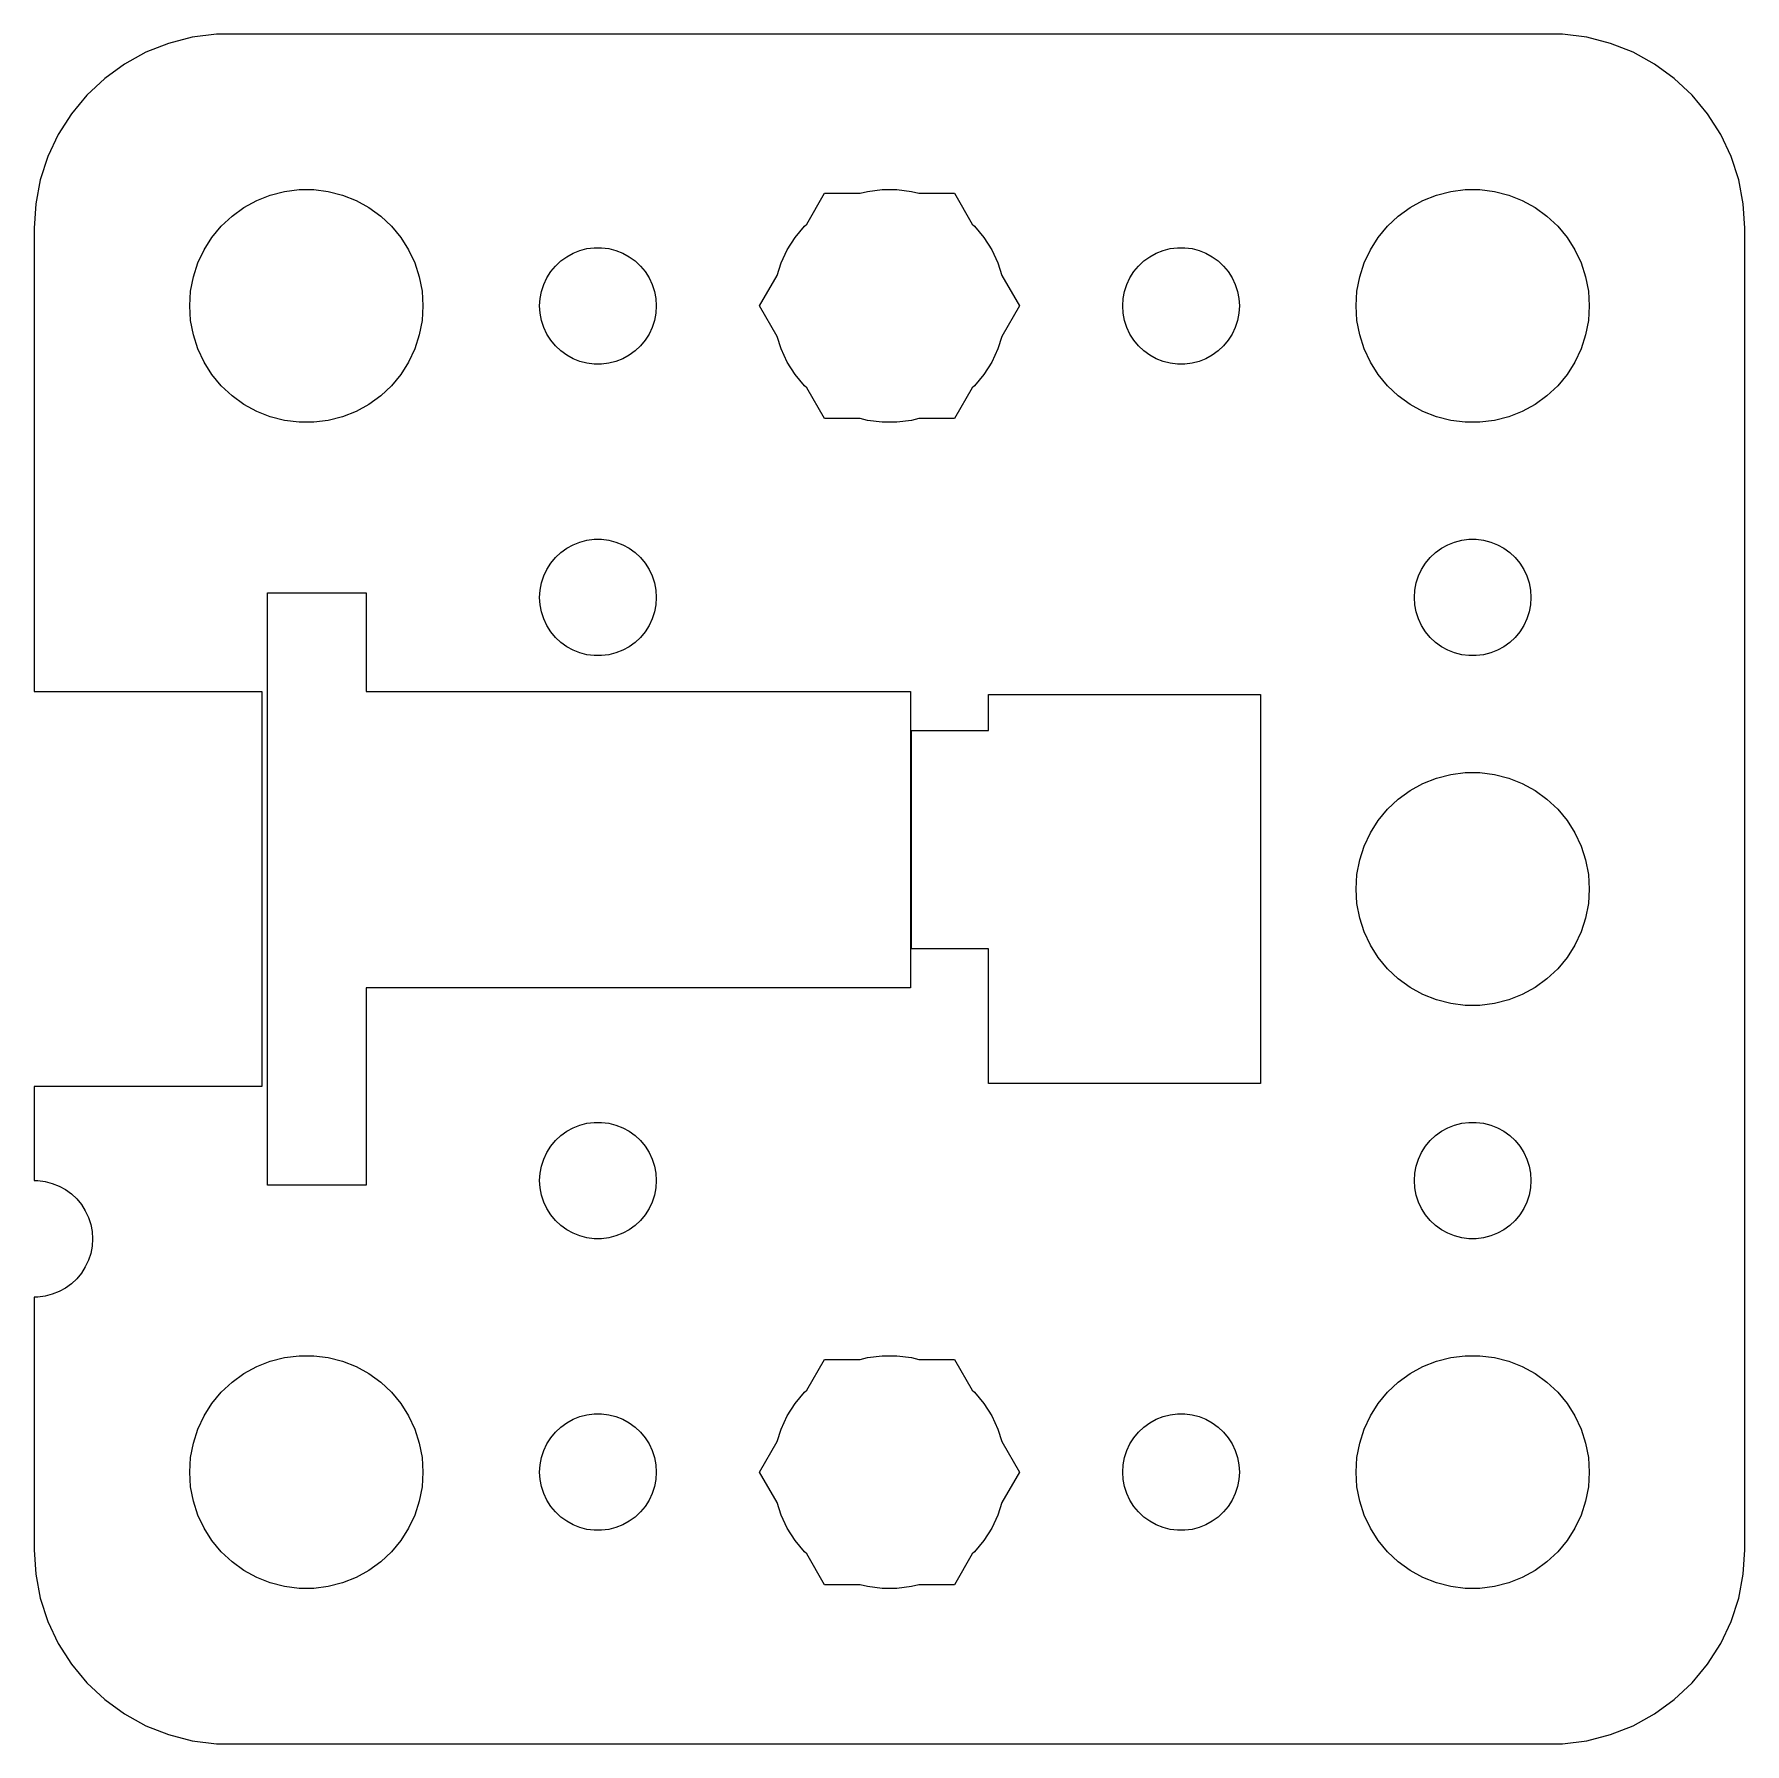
# Model space of a CAD drawing. Header units: metres. Extents: x 0.5 to 44.5, y 32 to 76.
import ezdxf

# ---------------------------------------------------------------- set-up
doc = ezdxf.new("R2010")
doc.units = ezdxf.units.M

msp = doc.modelspace()

# ---------------------------------------------------------------- linework, layer by layer
for p, q in [((3.95491, 75.7553), (3.37109, 75.5241)), ((4.56308, 75.9114), (3.95491, 75.7553)), ((5.18604, 75.9901), (4.56308, 75.9114)), ((39.8139, 75.9901), (5.18604, 75.9901)), ((40.4369, 75.9114), (39.8139, 75.9901)), ((41.0451, 75.7553), (40.4369, 75.9114)), ((41.6289, 75.5241), (41.0451, 75.7553)), ((3.37109, 75.5241), (2.82086, 75.2216)), ((42.1791, 75.2216), (41.6289, 75.5241)), ((2.31287, 74.8526), (1.85515, 74.4227)), ((2.82086, 75.2216), (2.31287, 74.8526)), ((42.6871, 74.8526), (42.1791, 75.2216)), ((43.1448, 74.4227), (42.6871, 74.8526)), ((1.85515, 74.4227), (1.45491, 73.9389)), ((43.5451, 73.9389), (43.1448, 74.4227)), ((1.45491, 73.9389), (1.11845, 73.4088)), ((43.8815, 73.4088), (43.5451, 73.9389)), ((1.11845, 73.4088), (0.85111, 72.8406)), ((44.1489, 72.8406), (43.8815, 73.4088)), ((0.85111, 72.8406), (0.65707, 72.2434)), ((44.3429, 72.2434), (44.1489, 72.8406)), ((0.65707, 72.2434), (0.53941, 71.6267)), ((44.4606, 71.6267), (44.3429, 72.2434)), ((6.22266, 71.7145), (6.57294, 71.8532)), ((6.57294, 71.8532), (6.93785, 71.9469)), ((6.93785, 71.9469), (7.31161, 71.9941)), ((7.31161, 71.9941), (7.68837, 71.9941)), ((7.68837, 71.9941), (8.06213, 71.9469)), ((8.06213, 71.9469), (8.42705, 71.8532)), ((8.42705, 71.8532), (8.77733, 71.7145)), ((20.3698, 71.1069), (20.8267, 71.8982)), ((20.8267, 71.8982), (21.7485, 71.8982)), ((21.7485, 71.8982), (21.9379, 71.9469)), ((21.9379, 71.9469), (22.3116, 71.9941)), ((22.3116, 71.9941), (22.6884, 71.9941)), ((22.6884, 71.9941), (23.0621, 71.9469)), ((23.0621, 71.9469), (23.2515, 71.8982)), ((23.2515, 71.8982), (24.1733, 71.8982)), ((24.1733, 71.8982), (24.6301, 71.1069)), ((36.2227, 71.7145), (36.5729, 71.8532)), ((36.5729, 71.8532), (36.9379, 71.9469)), ((36.9379, 71.9469), (37.3116, 71.9941)), ((37.3116, 71.9941), (37.6884, 71.9941)), ((37.6884, 71.9941), (38.0621, 71.9469)), ((38.0621, 71.9469), (38.427, 71.8532)), ((38.427, 71.8532), (38.7773, 71.7145)), ((0.53941, 71.6267), (0.5, 71)), ((5.31308, 71.0536), (5.58772, 71.3115)), ((5.58772, 71.3115), (5.89252, 71.533)), ((5.89252, 71.533), (6.22266, 71.7145)), ((8.77733, 71.7145), (9.10747, 71.533)), ((9.10747, 71.533), (9.41226, 71.3115)), ((9.41226, 71.3115), (9.6869, 71.0536)), ((35.3131, 71.0536), (35.5877, 71.3115)), ((35.5877, 71.3115), (35.8925, 71.533)), ((35.8925, 71.533), (36.2227, 71.7145)), ((38.7773, 71.7145), (39.1075, 71.533)), ((39.1075, 71.533), (39.4123, 71.3115)), ((39.4123, 71.3115), (39.6869, 71.0536)), ((44.5, 71), (44.4606, 71.6267)), ((0.5, 71), (0.5, 59.08)), ((5.07294, 70.7634), (5.31308, 71.0536)), ((9.6869, 71.0536), (9.92705, 70.7634)), ((20.0729, 70.7634), (20.3131, 71.0536)), ((20.3131, 71.0536), (20.3698, 71.1069)), ((24.6301, 71.1069), (24.6869, 71.0536)), ((24.6869, 71.0536), (24.927, 70.7634)), ((35.0729, 70.7634), (35.3131, 71.0536)), ((39.6869, 71.0536), (39.927, 70.7634)), ((44.5, 37), (44.5, 71)), ((4.71066, 70.1044), (4.87108, 70.4453)), ((4.87108, 70.4453), (5.07294, 70.7634)), ((9.92705, 70.7634), (10.1289, 70.4453)), ((10.1289, 70.4453), (10.2893, 70.1044)), ((14.3613, 70.3572), (14.5365, 70.4266)), ((14.5365, 70.4266), (14.7189, 70.4734)), ((14.7189, 70.4734), (14.9058, 70.497)), ((14.9058, 70.497), (15.0942, 70.497)), ((15.0942, 70.497), (15.2811, 70.4734)), ((15.2811, 70.4734), (15.4635, 70.4266)), ((15.4635, 70.4266), (15.6387, 70.3572)), ((19.7107, 70.1044), (19.8711, 70.4453)), ((19.8711, 70.4453), (20.0729, 70.7634)), ((24.927, 70.7634), (25.1289, 70.4453)), ((25.1289, 70.4453), (25.2893, 70.1044)), ((29.3613, 70.3572), (29.5365, 70.4266)), ((29.5365, 70.4266), (29.7189, 70.4734)), ((29.7189, 70.4734), (29.9058, 70.497)), ((29.9058, 70.497), (30.0942, 70.497)), ((30.0942, 70.497), (30.2811, 70.4734)), ((30.2811, 70.4734), (30.4635, 70.4266)), ((30.4635, 70.4266), (30.6387, 70.3572)), ((34.7107, 70.1044), (34.8711, 70.4453)), ((34.8711, 70.4453), (35.0729, 70.7634)), ((39.927, 70.7634), (40.1289, 70.4453)), ((40.1289, 70.4453), (40.2893, 70.1044)), ((4.59424, 69.7461), (4.71066, 70.1044)), ((10.2893, 70.1044), (10.4057, 69.7461)), ((13.7865, 69.8817), (13.9065, 70.0268)), ((13.9065, 70.0268), (14.0439, 70.1558)), ((14.0439, 70.1558), (14.1963, 70.2665)), ((14.1963, 70.2665), (14.3613, 70.3572)), ((15.6387, 70.3572), (15.8037, 70.2665)), ((15.8037, 70.2665), (15.9561, 70.1558)), ((15.9561, 70.1558), (16.0934, 70.0268)), ((16.0934, 70.0268), (16.2135, 69.8817)), ((19.6072, 69.7861), (19.7107, 70.1044)), ((25.2893, 70.1044), (25.3927, 69.7861)), ((28.7865, 69.8817), (28.9065, 70.0268)), ((28.9065, 70.0268), (29.0439, 70.1558)), ((29.0439, 70.1558), (29.1963, 70.2665)), ((29.1963, 70.2665), (29.3613, 70.3572)), ((30.6387, 70.3572), (30.8037, 70.2665)), ((30.8037, 70.2665), (30.9561, 70.1558)), ((30.9561, 70.1558), (31.0934, 70.0268)), ((31.0934, 70.0268), (31.2135, 69.8817)), ((34.5942, 69.7461), (34.7107, 70.1044)), ((40.2893, 70.1044), (40.4057, 69.7461)), ((4.52365, 69.376), (4.59424, 69.7461)), ((10.4057, 69.7461), (10.4763, 69.376)), ((13.5471, 69.373), (13.6053, 69.5522)), ((13.6053, 69.5522), (13.6855, 69.7226)), ((13.6855, 69.7226), (13.7865, 69.8817)), ((16.2135, 69.8817), (16.3145, 69.7226)), ((16.3145, 69.7226), (16.3947, 69.5522)), ((16.3947, 69.5522), (16.4529, 69.373)), ((19.1534, 69), (19.6072, 69.7861)), ((25.3927, 69.7861), (25.8466, 69)), ((28.5471, 69.373), (28.6053, 69.5522)), ((28.6053, 69.5522), (28.6855, 69.7226)), ((28.6855, 69.7226), (28.7865, 69.8817)), ((31.2135, 69.8817), (31.3145, 69.7226)), ((31.3145, 69.7226), (31.3947, 69.5522)), ((31.3947, 69.5522), (31.4529, 69.373)), ((34.5237, 69.376), (34.5942, 69.7461)), ((40.4057, 69.7461), (40.4763, 69.376)), ((4.5, 69), (4.52365, 69.376)), ((10.4763, 69.376), (10.5, 69)), ((13.5, 69), (13.5118, 69.188)), ((13.5118, 69.188), (13.5471, 69.373)), ((16.4529, 69.373), (16.4882, 69.188)), ((16.4882, 69.188), (16.5, 69)), ((28.5, 69), (28.5118, 69.188)), ((28.5118, 69.188), (28.5471, 69.373)), ((31.4529, 69.373), (31.4882, 69.188)), ((31.4882, 69.188), (31.5, 69)), ((34.5, 69), (34.5237, 69.376)), ((40.4763, 69.376), (40.5, 69)), ((4.52365, 68.624), (4.5, 69)), ((10.5, 69), (10.4763, 68.624)), ((13.5118, 68.812), (13.5, 69)), ((13.5471, 68.627), (13.5118, 68.812)), ((16.4882, 68.812), (16.4529, 68.627)), ((16.5, 69), (16.4882, 68.812)), ((19.6072, 68.2139), (19.1534, 69)), ((25.8466, 69), (25.3927, 68.2139)), ((28.5118, 68.812), (28.5, 69)), ((28.5471, 68.627), (28.5118, 68.812)), ((31.4882, 68.812), (31.4529, 68.627)), ((31.5, 69), (31.4882, 68.812)), ((34.5237, 68.624), (34.5, 69)), ((40.5, 69), (40.4763, 68.624)), ((4.59424, 68.2539), (4.52365, 68.624)), ((4.71066, 67.8956), (4.59424, 68.2539)), ((10.4057, 68.2539), (10.2893, 67.8956)), ((10.4763, 68.624), (10.4057, 68.2539)), ((13.6053, 68.4478), (13.5471, 68.627)), ((13.6855, 68.2774), (13.6053, 68.4478)), ((13.7865, 68.1183), (13.6855, 68.2774)), ((16.3145, 68.2774), (16.2135, 68.1183)), ((16.3947, 68.4478), (16.3145, 68.2774)), ((16.4529, 68.627), (16.3947, 68.4478)), ((19.7107, 67.8956), (19.6072, 68.2139)), ((25.3927, 68.2139), (25.2893, 67.8956)), ((28.6053, 68.4478), (28.5471, 68.627)), ((28.6855, 68.2774), (28.6053, 68.4478)), ((28.7865, 68.1183), (28.6855, 68.2774)), ((31.3145, 68.2774), (31.2135, 68.1183)), ((31.3947, 68.4478), (31.3145, 68.2774)), ((31.4529, 68.627), (31.3947, 68.4478)), ((34.5942, 68.2539), (34.5237, 68.624)), ((34.7107, 67.8956), (34.5942, 68.2539)), ((40.4057, 68.2539), (40.2893, 67.8956)), ((40.4763, 68.624), (40.4057, 68.2539)), ((4.87108, 67.5547), (4.71066, 67.8956)), ((10.2893, 67.8956), (10.1289, 67.5547)), ((13.9065, 67.9732), (13.7865, 68.1183)), ((14.0439, 67.8442), (13.9065, 67.9732)), ((14.1963, 67.7335), (14.0439, 67.8442)), ((15.9561, 67.8442), (15.8037, 67.7335)), ((16.0934, 67.9732), (15.9561, 67.8442)), ((16.2135, 68.1183), (16.0934, 67.9732)), ((19.8711, 67.5547), (19.7107, 67.8956)), ((25.2893, 67.8956), (25.1289, 67.5547)), ((28.9065, 67.9732), (28.7865, 68.1183)), ((29.0439, 67.8442), (28.9065, 67.9732)), ((29.1963, 67.7335), (29.0439, 67.8442)), ((30.9561, 67.8442), (30.8037, 67.7335)), ((31.0934, 67.9732), (30.9561, 67.8442)), ((31.2135, 68.1183), (31.0934, 67.9732)), ((34.8711, 67.5547), (34.7107, 67.8956)), ((40.2893, 67.8956), (40.1289, 67.5547)), ((5.07294, 67.2366), (4.87108, 67.5547)), ((10.1289, 67.5547), (9.92705, 67.2366)), ((14.3613, 67.6427), (14.1963, 67.7335)), ((14.5365, 67.5734), (14.3613, 67.6427)), ((14.7189, 67.5266), (14.5365, 67.5734)), ((14.9058, 67.5029), (14.7189, 67.5266)), ((15.0942, 67.5029), (14.9058, 67.5029)), ((15.2811, 67.5266), (15.0942, 67.5029)), ((15.4635, 67.5734), (15.2811, 67.5266)), ((15.6387, 67.6427), (15.4635, 67.5734)), ((15.8037, 67.7335), (15.6387, 67.6427)), ((20.0729, 67.2366), (19.8711, 67.5547)), ((25.1289, 67.5547), (24.927, 67.2366)), ((29.3613, 67.6427), (29.1963, 67.7335)), ((29.5365, 67.5734), (29.3613, 67.6427)), ((29.7189, 67.5266), (29.5365, 67.5734)), ((29.9058, 67.5029), (29.7189, 67.5266)), ((30.0942, 67.5029), (29.9058, 67.5029)), ((30.2811, 67.5266), (30.0942, 67.5029)), ((30.4635, 67.5734), (30.2811, 67.5266)), ((30.6387, 67.6427), (30.4635, 67.5734)), ((30.8037, 67.7335), (30.6387, 67.6427)), ((35.0729, 67.2366), (34.8711, 67.5547)), ((40.1289, 67.5547), (39.927, 67.2366)), ((5.31308, 66.9464), (5.07294, 67.2366)), ((5.58772, 66.6884), (5.31308, 66.9464)), ((9.6869, 66.9464), (9.41226, 66.6884)), ((9.92705, 67.2366), (9.6869, 66.9464)), ((20.3131, 66.9464), (20.0729, 67.2366)), ((20.3698, 66.8931), (20.3131, 66.9464)), ((20.8267, 66.1018), (20.3698, 66.8931)), ((24.6301, 66.8931), (24.1733, 66.1018)), ((24.6869, 66.9464), (24.6301, 66.8931)), ((24.927, 67.2366), (24.6869, 66.9464)), ((35.3131, 66.9464), (35.0729, 67.2366)), ((35.5877, 66.6884), (35.3131, 66.9464)), ((39.6869, 66.9464), (39.4123, 66.6884)), ((39.927, 67.2366), (39.6869, 66.9464)), ((5.89252, 66.467), (5.58772, 66.6884)), ((6.22266, 66.2855), (5.89252, 66.467)), ((9.10747, 66.467), (8.77733, 66.2855)), ((9.41226, 66.6884), (9.10747, 66.467)), ((35.8925, 66.467), (35.5877, 66.6884)), ((36.2227, 66.2855), (35.8925, 66.467)), ((39.1075, 66.467), (38.7773, 66.2855)), ((39.4123, 66.6884), (39.1075, 66.467)), ((6.57294, 66.1468), (6.22266, 66.2855)), ((6.93785, 66.0531), (6.57294, 66.1468)), ((7.31161, 66.0059), (6.93785, 66.0531)), ((7.68837, 66.0059), (7.31161, 66.0059)), ((8.06213, 66.0531), (7.68837, 66.0059)), ((8.42705, 66.1468), (8.06213, 66.0531)), ((8.77733, 66.2855), (8.42705, 66.1468)), ((21.7485, 66.1018), (20.8267, 66.1018)), ((21.9379, 66.0531), (21.7485, 66.1018)), ((22.3116, 66.0059), (21.9379, 66.0531)), ((22.6884, 66.0059), (22.3116, 66.0059)), ((23.0621, 66.0531), (22.6884, 66.0059)), ((23.2515, 66.1018), (23.0621, 66.0531)), ((24.1733, 66.1018), (23.2515, 66.1018)), ((36.5729, 66.1468), (36.2227, 66.2855)), ((36.9379, 66.0531), (36.5729, 66.1468)), ((37.3116, 66.0059), (36.9379, 66.0531)), ((37.6884, 66.0059), (37.3116, 66.0059)), ((38.0621, 66.0531), (37.6884, 66.0059)), ((38.427, 66.1468), (38.0621, 66.0531)), ((38.7773, 66.2855), (38.427, 66.1468)), ((14.3613, 62.8572), (14.5365, 62.9266)), ((14.5365, 62.9266), (14.7189, 62.9734)), ((14.7189, 62.9734), (14.9058, 62.997)), ((14.9058, 62.997), (15.0942, 62.997)), ((15.0942, 62.997), (15.2811, 62.9734)), ((15.2811, 62.9734), (15.4635, 62.9266)), ((15.4635, 62.9266), (15.6387, 62.8572)), ((36.8613, 62.8572), (37.0365, 62.9266)), ((37.0365, 62.9266), (37.2189, 62.9734)), ((37.2189, 62.9734), (37.4058, 62.997)), ((37.4058, 62.997), (37.5942, 62.997)), ((37.5942, 62.997), (37.7811, 62.9734)), ((37.7811, 62.9734), (37.9635, 62.9266)), ((37.9635, 62.9266), (38.1387, 62.8572)), ((13.7865, 62.3817), (13.9065, 62.5268)), ((13.9065, 62.5268), (14.0439, 62.6558)), ((14.0439, 62.6558), (14.1963, 62.7665)), ((14.1963, 62.7665), (14.3613, 62.8572)), ((15.6387, 62.8572), (15.8037, 62.7665)), ((15.8037, 62.7665), (15.9561, 62.6558)), ((15.9561, 62.6558), (16.0934, 62.5268)), ((16.0934, 62.5268), (16.2135, 62.3817)), ((36.2865, 62.3817), (36.4065, 62.5268)), ((36.4065, 62.5268), (36.5439, 62.6558)), ((36.5439, 62.6558), (36.6963, 62.7665)), ((36.6963, 62.7665), (36.8613, 62.8572)), ((38.1387, 62.8572), (38.3037, 62.7665)), ((38.3037, 62.7665), (38.4561, 62.6558)), ((38.4561, 62.6558), (38.5934, 62.5268)), ((38.5934, 62.5268), (38.7135, 62.3817)), ((13.5471, 61.873), (13.6053, 62.0522)), ((13.6053, 62.0522), (13.6855, 62.2226)), ((13.6855, 62.2226), (13.7865, 62.3817)), ((16.2135, 62.3817), (16.3145, 62.2226)), ((16.3145, 62.2226), (16.3947, 62.0522)), ((16.3947, 62.0522), (16.4529, 61.873)), ((36.0471, 61.873), (36.1053, 62.0522)), ((36.1053, 62.0522), (36.1855, 62.2226)), ((36.1855, 62.2226), (36.2865, 62.3817)), ((38.7135, 62.3817), (38.8145, 62.2226)), ((38.8145, 62.2226), (38.8947, 62.0522)), ((38.8947, 62.0522), (38.9529, 61.873)), ((6.5, 46.38), (6.5, 61.62)), ((6.5, 61.62), (9.03999, 61.62)), ((9.03999, 61.62), (9.03999, 59.08)), ((13.5, 61.5), (13.5118, 61.688)), ((13.5118, 61.688), (13.5471, 61.873)), ((16.4529, 61.873), (16.4882, 61.688)), ((16.4882, 61.688), (16.5, 61.5)), ((36, 61.5), (36.0118, 61.688)), ((36.0118, 61.688), (36.0471, 61.873)), ((38.9529, 61.873), (38.9882, 61.688)), ((38.9882, 61.688), (39, 61.5)), ((13.5118, 61.312), (13.5, 61.5)), ((13.5471, 61.127), (13.5118, 61.312)), ((16.4882, 61.312), (16.4529, 61.127)), ((16.5, 61.5), (16.4882, 61.312)), ((36.0118, 61.312), (36, 61.5)), ((36.0471, 61.127), (36.0118, 61.312)), ((38.9882, 61.312), (38.9529, 61.127)), ((39, 61.5), (38.9882, 61.312)), ((13.6053, 60.9478), (13.5471, 61.127)), ((13.6855, 60.7774), (13.6053, 60.9478)), ((13.7865, 60.6183), (13.6855, 60.7774)), ((16.3145, 60.7774), (16.2135, 60.6183)), ((16.3947, 60.9478), (16.3145, 60.7774)), ((16.4529, 61.127), (16.3947, 60.9478)), ((36.1053, 60.9478), (36.0471, 61.127)), ((36.1855, 60.7774), (36.1053, 60.9478)), ((36.2865, 60.6183), (36.1855, 60.7774)), ((38.8145, 60.7774), (38.7135, 60.6183)), ((38.8947, 60.9478), (38.8145, 60.7774)), ((38.9529, 61.127), (38.8947, 60.9478)), ((13.9065, 60.4732), (13.7865, 60.6183)), ((14.0439, 60.3442), (13.9065, 60.4732)), ((14.1963, 60.2335), (14.0439, 60.3442)), ((15.9561, 60.3442), (15.8037, 60.2335)), ((16.0934, 60.4732), (15.9561, 60.3442)), ((16.2135, 60.6183), (16.0934, 60.4732)), ((36.4065, 60.4732), (36.2865, 60.6183)), ((36.5439, 60.3442), (36.4065, 60.4732)), ((36.6963, 60.2335), (36.5439, 60.3442)), ((38.4561, 60.3442), (38.3037, 60.2335)), ((38.5934, 60.4732), (38.4561, 60.3442)), ((38.7135, 60.6183), (38.5934, 60.4732)), ((14.3613, 60.1427), (14.1963, 60.2335)), ((14.5365, 60.0734), (14.3613, 60.1427)), ((14.7189, 60.0266), (14.5365, 60.0734)), ((14.9058, 60.0029), (14.7189, 60.0266)), ((15.0942, 60.0029), (14.9058, 60.0029)), ((15.2811, 60.0266), (15.0942, 60.0029)), ((15.4635, 60.0734), (15.2811, 60.0266)), ((15.6387, 60.1427), (15.4635, 60.0734)), ((15.8037, 60.2335), (15.6387, 60.1427)), ((36.8613, 60.1427), (36.6963, 60.2335)), ((37.0365, 60.0734), (36.8613, 60.1427)), ((37.2189, 60.0266), (37.0365, 60.0734)), ((37.4058, 60.0029), (37.2189, 60.0266)), ((37.5942, 60.0029), (37.4058, 60.0029)), ((37.7811, 60.0266), (37.5942, 60.0029)), ((37.9635, 60.0734), (37.7811, 60.0266)), ((38.1387, 60.1427), (37.9635, 60.0734)), ((38.3037, 60.2335), (38.1387, 60.1427)), ((0.5, 59.08), (6.35399, 59.08)), ((6.35399, 59.08), (6.35399, 48.92)), ((9.03999, 59.08), (23.038, 59.08)), ((23.038, 59.08), (23.038, 51.46)), ((25.044, 58.08), (25.044, 59)), ((25.044, 59), (32.044, 59)), ((32.044, 59), (32.044, 49)), ((23.067, 52.46), (23.067, 58.08)), ((23.067, 58.08), (25.044, 58.08)), ((36.2227, 56.7145), (36.5729, 56.8532)), ((36.5729, 56.8532), (36.9379, 56.9469)), ((36.9379, 56.9469), (37.3116, 56.9941)), ((37.3116, 56.9941), (37.6884, 56.9941)), ((37.6884, 56.9941), (38.0621, 56.9469)), ((38.0621, 56.9469), (38.427, 56.8532)), ((38.427, 56.8532), (38.7773, 56.7145)), ((35.5877, 56.3115), (35.8925, 56.533)), ((35.8925, 56.533), (36.2227, 56.7145)), ((38.7773, 56.7145), (39.1075, 56.533)), ((39.1075, 56.533), (39.4123, 56.3115)), ((35.0729, 55.7634), (35.3131, 56.0536)), ((35.3131, 56.0536), (35.5877, 56.3115)), ((39.4123, 56.3115), (39.6869, 56.0536)), ((39.6869, 56.0536), (39.927, 55.7634)), ((34.7107, 55.1044), (34.8711, 55.4453)), ((34.8711, 55.4453), (35.0729, 55.7634)), ((39.927, 55.7634), (40.1289, 55.4453)), ((40.1289, 55.4453), (40.2893, 55.1044)), ((34.5942, 54.7461), (34.7107, 55.1044)), ((40.2893, 55.1044), (40.4057, 54.7461)), ((34.5237, 54.376), (34.5942, 54.7461)), ((40.4057, 54.7461), (40.4763, 54.376)), ((34.5, 54), (34.5237, 54.376)), ((40.4763, 54.376), (40.5, 54)), ((34.5237, 53.624), (34.5, 54)), ((40.5, 54), (40.4763, 53.624)), ((34.5942, 53.2539), (34.5237, 53.624)), ((34.7107, 52.8956), (34.5942, 53.2539)), ((40.4057, 53.2539), (40.2893, 52.8956)), ((40.4763, 53.624), (40.4057, 53.2539)), ((34.8711, 52.5547), (34.7107, 52.8956)), ((40.2893, 52.8956), (40.1289, 52.5547)), ((25.044, 52.46), (23.067, 52.46)), ((25.044, 49), (25.044, 52.46)), ((35.0729, 52.2366), (34.8711, 52.5547)), ((40.1289, 52.5547), (39.927, 52.2366)), ((35.3131, 51.9464), (35.0729, 52.2366)), ((35.5877, 51.6885), (35.3131, 51.9464)), ((39.6869, 51.9464), (39.4123, 51.6885)), ((39.927, 52.2366), (39.6869, 51.9464)), ((35.8925, 51.467), (35.5877, 51.6885)), ((39.4123, 51.6885), (39.1075, 51.467)), ((23.038, 51.46), (9.03999, 51.46)), ((9.03999, 51.46), (9.03999, 46.38)), ((36.2227, 51.2855), (35.8925, 51.467)), ((36.5729, 51.1468), (36.2227, 51.2855)), ((36.9379, 51.0531), (36.5729, 51.1468)), ((37.3116, 51.0059), (36.9379, 51.0531)), ((38.0621, 51.0531), (37.6884, 51.0059)), ((38.427, 51.1468), (38.0621, 51.0531)), ((38.7773, 51.2855), (38.427, 51.1468)), ((39.1075, 51.467), (38.7773, 51.2855)), ((37.6884, 51.0059), (37.3116, 51.0059)), ((6.35399, 48.92), (0.5, 48.92)), ((0.5, 48.92), (0.5, 46.4971)), ((32.044, 49), (25.044, 49)), ((14.5365, 47.9266), (14.7189, 47.9734)), ((14.7189, 47.9734), (14.9058, 47.9971)), ((14.9058, 47.9971), (15.0942, 47.9971)), ((15.0942, 47.9971), (15.2811, 47.9734)), ((15.2811, 47.9734), (15.4635, 47.9266)), ((37.0365, 47.9266), (37.2189, 47.9734)), ((37.2189, 47.9734), (37.4058, 47.9971)), ((37.4058, 47.9971), (37.5942, 47.9971)), ((37.5942, 47.9971), (37.7811, 47.9734)), ((37.7811, 47.9734), (37.9635, 47.9266)), ((13.7865, 47.3817), (13.9065, 47.5268)), ((13.9065, 47.5268), (14.0439, 47.6558)), ((14.0439, 47.6558), (14.1963, 47.7665)), ((14.1963, 47.7665), (14.3613, 47.8573)), ((14.3613, 47.8573), (14.5365, 47.9266)), ((15.4635, 47.9266), (15.6387, 47.8573)), ((15.6387, 47.8573), (15.8037, 47.7665)), ((15.8037, 47.7665), (15.9561, 47.6558)), ((15.9561, 47.6558), (16.0934, 47.5268)), ((16.0934, 47.5268), (16.2135, 47.3817)), ((36.2865, 47.3817), (36.4065, 47.5268)), ((36.4065, 47.5268), (36.5439, 47.6558)), ((36.5439, 47.6558), (36.6963, 47.7665)), ((36.6963, 47.7665), (36.8613, 47.8573)), ((36.8613, 47.8573), (37.0365, 47.9266)), ((37.9635, 47.9266), (38.1387, 47.8573)), ((38.1387, 47.8573), (38.3037, 47.7665)), ((38.3037, 47.7665), (38.4561, 47.6558)), ((38.4561, 47.6558), (38.5934, 47.5268)), ((38.5934, 47.5268), (38.7135, 47.3817)), ((13.6053, 47.0522), (13.6855, 47.2226)), ((13.6855, 47.2226), (13.7865, 47.3817)), ((16.2135, 47.3817), (16.3145, 47.2226)), ((16.3145, 47.2226), (16.3947, 47.0522)), ((36.1053, 47.0522), (36.1855, 47.2226)), ((36.1855, 47.2226), (36.2865, 47.3817)), ((38.7135, 47.3817), (38.8145, 47.2226)), ((38.8145, 47.2226), (38.8947, 47.0522)), ((13.5, 46.5), (13.5118, 46.688)), ((13.5118, 46.688), (13.5471, 46.873)), ((13.5471, 46.873), (13.6053, 47.0522)), ((16.3947, 47.0522), (16.4529, 46.873)), ((16.4529, 46.873), (16.4882, 46.688)), ((16.4882, 46.688), (16.5, 46.5)), ((36, 46.5), (36.0118, 46.688)), ((36.0118, 46.688), (36.0471, 46.873)), ((36.0471, 46.873), (36.1053, 47.0522)), ((38.8947, 47.0522), (38.9529, 46.873)), ((38.9529, 46.873), (38.9882, 46.688)), ((38.9882, 46.688), (39, 46.5)), ((0.5, 46.4971), (0.59418, 46.4971)), ((0.59418, 46.4971), (0.78107, 46.4734)), ((0.78107, 46.4734), (0.96352, 46.4266)), ((0.96352, 46.4266), (1.13866, 46.3573)), ((1.13866, 46.3573), (1.30373, 46.2665)), ((1.30373, 46.2665), (1.45613, 46.1558)), ((9.03999, 46.38), (6.5, 46.38)), ((13.5118, 46.312), (13.5, 46.5)), ((13.5471, 46.127), (13.5118, 46.312)), ((16.4882, 46.312), (16.4529, 46.127)), ((16.5, 46.5), (16.4882, 46.312)), ((36.0118, 46.312), (36, 46.5)), ((36.0471, 46.127), (36.0118, 46.312)), ((38.9882, 46.312), (38.9529, 46.127)), ((39, 46.5), (38.9882, 46.312)), ((1.45613, 46.1558), (1.59344, 46.0268)), ((1.59344, 46.0268), (1.71352, 45.8817)), ((1.71352, 45.8817), (1.81445, 45.7226)), ((13.6053, 45.9478), (13.5471, 46.127)), ((13.6855, 45.7774), (13.6053, 45.9478)), ((13.7865, 45.6183), (13.6855, 45.7774)), ((16.3145, 45.7774), (16.2135, 45.6183)), ((16.3947, 45.9478), (16.3145, 45.7774)), ((16.4529, 46.127), (16.3947, 45.9478)), ((36.1053, 45.9478), (36.0471, 46.127)), ((36.1855, 45.7774), (36.1053, 45.9478)), ((36.2865, 45.6183), (36.1855, 45.7774)), ((38.8145, 45.7774), (38.7135, 45.6183)), ((38.8947, 45.9478), (38.8145, 45.7774)), ((38.9529, 46.127), (38.8947, 45.9478)), ((1.81445, 45.7226), (1.89465, 45.5522)), ((1.89465, 45.5522), (1.95287, 45.373)), ((1.95287, 45.373), (1.98816, 45.188)), ((13.9065, 45.4732), (13.7865, 45.6183)), ((14.0439, 45.3442), (13.9065, 45.4732)), ((14.1963, 45.2335), (14.0439, 45.3442)), ((15.9561, 45.3442), (15.8037, 45.2335)), ((16.0934, 45.4732), (15.9561, 45.3442)), ((16.2135, 45.6183), (16.0934, 45.4732)), ((36.4065, 45.4732), (36.2865, 45.6183)), ((36.5439, 45.3442), (36.4065, 45.4732)), ((36.6963, 45.2335), (36.5439, 45.3442)), ((38.4561, 45.3442), (38.3037, 45.2335)), ((38.5934, 45.4732), (38.4561, 45.3442)), ((38.7135, 45.6183), (38.5934, 45.4732)), ((1.98816, 45.188), (2, 45)), ((2, 45), (1.98816, 44.812)), ((14.3613, 45.1428), (14.1963, 45.2335)), ((14.5365, 45.0734), (14.3613, 45.1428)), ((14.7189, 45.0266), (14.5365, 45.0734)), ((14.9058, 45.003), (14.7189, 45.0266)), ((15.0942, 45.003), (14.9058, 45.003)), ((15.2811, 45.0266), (15.0942, 45.003)), ((15.4635, 45.0734), (15.2811, 45.0266)), ((15.6387, 45.1428), (15.4635, 45.0734)), ((15.8037, 45.2335), (15.6387, 45.1428)), ((36.8613, 45.1428), (36.6963, 45.2335)), ((37.0365, 45.0734), (36.8613, 45.1428)), ((37.2189, 45.0266), (37.0365, 45.0734)), ((37.4058, 45.003), (37.2189, 45.0266)), ((37.5942, 45.003), (37.4058, 45.003)), ((37.7811, 45.0266), (37.5942, 45.003)), ((37.9635, 45.0734), (37.7811, 45.0266)), ((38.1387, 45.1428), (37.9635, 45.0734)), ((38.3037, 45.2335), (38.1387, 45.1428)), ((1.89465, 44.4478), (1.81445, 44.2774)), ((1.95287, 44.627), (1.89465, 44.4478)), ((1.98816, 44.812), (1.95287, 44.627)), ((1.71352, 44.1183), (1.59344, 43.9732)), ((1.81445, 44.2774), (1.71352, 44.1183)), ((0.96352, 43.5734), (0.78107, 43.5266)), ((1.13866, 43.6428), (0.96352, 43.5734)), ((1.30373, 43.7335), (1.13866, 43.6428)), ((1.45613, 43.8442), (1.30373, 43.7335)), ((1.59344, 43.9732), (1.45613, 43.8442)), ((0.59418, 43.503), (0.5, 43.503)), ((0.5, 43.503), (0.5, 37)), ((0.78107, 43.5266), (0.59418, 43.503)), ((6.22266, 41.7145), (6.57294, 41.8532)), ((6.57294, 41.8532), (6.93785, 41.9469)), ((6.93785, 41.9469), (7.31161, 41.9941)), ((7.31161, 41.9941), (7.68837, 41.9941)), ((7.68837, 41.9941), (8.06213, 41.9469)), ((8.06213, 41.9469), (8.42705, 41.8532)), ((8.42705, 41.8532), (8.77733, 41.7145)), ((20.3698, 41.1069), (20.8267, 41.8982)), ((20.8267, 41.8982), (21.7485, 41.8982)), ((21.7485, 41.8982), (21.9379, 41.9469)), ((21.9379, 41.9469), (22.3116, 41.9941)), ((22.3116, 41.9941), (22.6884, 41.9941)), ((22.6884, 41.9941), (23.0621, 41.9469)), ((23.0621, 41.9469), (23.2515, 41.8982)), ((23.2515, 41.8982), (24.1733, 41.8982)), ((24.1733, 41.8982), (24.6301, 41.1069)), ((36.2227, 41.7145), (36.5729, 41.8532)), ((36.5729, 41.8532), (36.9379, 41.9469)), ((36.9379, 41.9469), (37.3116, 41.9941)), ((37.3116, 41.9941), (37.6884, 41.9941)), ((37.6884, 41.9941), (38.0621, 41.9469)), ((38.0621, 41.9469), (38.427, 41.8532)), ((38.427, 41.8532), (38.7773, 41.7145)), ((5.58772, 41.3116), (5.89252, 41.533)), ((5.89252, 41.533), (6.22266, 41.7145)), ((8.77733, 41.7145), (9.10747, 41.533)), ((9.10747, 41.533), (9.41226, 41.3116)), ((35.5877, 41.3116), (35.8925, 41.533)), ((35.8925, 41.533), (36.2227, 41.7145)), ((38.7773, 41.7145), (39.1075, 41.533)), ((39.1075, 41.533), (39.4123, 41.3116)), ((5.07294, 40.7634), (5.31308, 41.0536)), ((5.31308, 41.0536), (5.58772, 41.3116)), ((9.41226, 41.3116), (9.6869, 41.0536)), ((9.6869, 41.0536), (9.92705, 40.7634)), ((20.0729, 40.7634), (20.3131, 41.0536)), ((20.3131, 41.0536), (20.3698, 41.1069)), ((24.6301, 41.1069), (24.6869, 41.0536)), ((24.6869, 41.0536), (24.927, 40.7634)), ((35.0729, 40.7634), (35.3131, 41.0536)), ((35.3131, 41.0536), (35.5877, 41.3116)), ((39.4123, 41.3116), (39.6869, 41.0536)), ((39.6869, 41.0536), (39.927, 40.7634)), ((4.87108, 40.4453), (5.07294, 40.7634)), ((9.92705, 40.7634), (10.1289, 40.4453)), ((14.7189, 40.4734), (14.9058, 40.4971)), ((14.9058, 40.4971), (15.0942, 40.4971)), ((15.0942, 40.4971), (15.2811, 40.4734)), ((19.8711, 40.4453), (20.0729, 40.7634)), ((24.927, 40.7634), (25.1289, 40.4453)), ((29.7189, 40.4734), (29.9058, 40.4971)), ((29.9058, 40.4971), (30.0942, 40.4971)), ((30.0942, 40.4971), (30.2811, 40.4734)), ((34.8711, 40.4453), (35.0729, 40.7634)), ((39.927, 40.7634), (40.1289, 40.4453)), ((4.59424, 39.7461), (4.71066, 40.1044)), ((4.71066, 40.1044), (4.87108, 40.4453)), ((10.1289, 40.4453), (10.2893, 40.1044)), ((10.2893, 40.1044), (10.4057, 39.7461)), ((13.9065, 40.0268), (14.0439, 40.1558)), ((14.0439, 40.1558), (14.1963, 40.2665)), ((14.1963, 40.2665), (14.3613, 40.3573)), ((14.3613, 40.3573), (14.5365, 40.4266)), ((14.5365, 40.4266), (14.7189, 40.4734)), ((15.2811, 40.4734), (15.4635, 40.4266)), ((15.4635, 40.4266), (15.6387, 40.3573)), ((15.6387, 40.3573), (15.8037, 40.2665)), ((15.8037, 40.2665), (15.9561, 40.1558)), ((15.9561, 40.1558), (16.0934, 40.0268)), ((19.6072, 39.7861), (19.7107, 40.1044)), ((19.7107, 40.1044), (19.8711, 40.4453)), ((25.1289, 40.4453), (25.2893, 40.1044)), ((25.2893, 40.1044), (25.3927, 39.7861)), ((28.9065, 40.0268), (29.0439, 40.1558)), ((29.0439, 40.1558), (29.1963, 40.2665)), ((29.1963, 40.2665), (29.3613, 40.3573)), ((29.3613, 40.3573), (29.5365, 40.4266)), ((29.5365, 40.4266), (29.7189, 40.4734)), ((30.2811, 40.4734), (30.4635, 40.4266)), ((30.4635, 40.4266), (30.6387, 40.3573)), ((30.6387, 40.3573), (30.8037, 40.2665)), ((30.8037, 40.2665), (30.9561, 40.1558)), ((30.9561, 40.1558), (31.0934, 40.0268)), ((34.5942, 39.7461), (34.7107, 40.1044)), ((34.7107, 40.1044), (34.8711, 40.4453)), ((40.1289, 40.4453), (40.2893, 40.1044)), ((40.2893, 40.1044), (40.4057, 39.7461)), ((4.52365, 39.376), (4.59424, 39.7461)), ((10.4057, 39.7461), (10.4763, 39.376)), ((13.6053, 39.5522), (13.6855, 39.7226)), ((13.6855, 39.7226), (13.7865, 39.8817)), ((13.7865, 39.8817), (13.9065, 40.0268)), ((16.0934, 40.0268), (16.2135, 39.8817)), ((16.2135, 39.8817), (16.3145, 39.7226)), ((16.3145, 39.7226), (16.3947, 39.5522)), ((19.1534, 39), (19.6072, 39.7861)), ((25.3927, 39.7861), (25.8466, 39)), ((28.6053, 39.5522), (28.6855, 39.7226)), ((28.6855, 39.7226), (28.7865, 39.8817)), ((28.7865, 39.8817), (28.9065, 40.0268)), ((31.0934, 40.0268), (31.2135, 39.8817)), ((31.2135, 39.8817), (31.3145, 39.7226)), ((31.3145, 39.7226), (31.3947, 39.5522)), ((34.5237, 39.376), (34.5942, 39.7461)), ((40.4057, 39.7461), (40.4763, 39.376)), ((4.5, 39), (4.52365, 39.376)), ((10.4763, 39.376), (10.5, 39)), ((13.5, 39), (13.5118, 39.188)), ((13.5118, 39.188), (13.5471, 39.373)), ((13.5471, 39.373), (13.6053, 39.5522)), ((16.3947, 39.5522), (16.4529, 39.373)), ((16.4529, 39.373), (16.4882, 39.188)), ((16.4882, 39.188), (16.5, 39)), ((28.5, 39), (28.5118, 39.188)), ((28.5118, 39.188), (28.5471, 39.373)), ((28.5471, 39.373), (28.6053, 39.5522)), ((31.3947, 39.5522), (31.4529, 39.373)), ((31.4529, 39.373), (31.4882, 39.188)), ((31.4882, 39.188), (31.5, 39)), ((34.5, 39), (34.5237, 39.376)), ((40.4763, 39.376), (40.5, 39)), ((4.52365, 38.624), (4.5, 39)), ((10.5, 39), (10.4763, 38.624)), ((13.5118, 38.812), (13.5, 39)), ((13.5471, 38.627), (13.5118, 38.812)), ((16.4882, 38.812), (16.4529, 38.627)), ((16.5, 39), (16.4882, 38.812)), ((19.6072, 38.2139), (19.1534, 39)), ((25.8466, 39), (25.3927, 38.2139)), ((28.5118, 38.812), (28.5, 39)), ((28.5471, 38.627), (28.5118, 38.812)), ((31.4882, 38.812), (31.4529, 38.627)), ((31.5, 39), (31.4882, 38.812)), ((34.5237, 38.624), (34.5, 39)), ((40.5, 39), (40.4763, 38.624)), ((4.59424, 38.2539), (4.52365, 38.624)), ((10.4763, 38.624), (10.4057, 38.2539)), ((13.6053, 38.4478), (13.5471, 38.627)), ((13.6855, 38.2774), (13.6053, 38.4478)), ((16.3947, 38.4478), (16.3145, 38.2774)), ((16.4529, 38.627), (16.3947, 38.4478)), ((28.6053, 38.4478), (28.5471, 38.627)), ((28.6855, 38.2774), (28.6053, 38.4478)), ((31.3947, 38.4478), (31.3145, 38.2774)), ((31.4529, 38.627), (31.3947, 38.4478)), ((34.5942, 38.2539), (34.5237, 38.624)), ((40.4763, 38.624), (40.4057, 38.2539)), ((4.71066, 37.8956), (4.59424, 38.2539)), ((4.87108, 37.5547), (4.71066, 37.8956)), ((10.2893, 37.8956), (10.1289, 37.5547)), ((10.4057, 38.2539), (10.2893, 37.8956)), ((13.7865, 38.1183), (13.6855, 38.2774)), ((13.9065, 37.9732), (13.7865, 38.1183)), ((14.0439, 37.8442), (13.9065, 37.9732)), ((14.1963, 37.7335), (14.0439, 37.8442)), ((15.9561, 37.8442), (15.8037, 37.7335)), ((16.0934, 37.9732), (15.9561, 37.8442)), ((16.2135, 38.1183), (16.0934, 37.9732)), ((16.3145, 38.2774), (16.2135, 38.1183)), ((19.7107, 37.8956), (19.6072, 38.2139)), ((19.8711, 37.5547), (19.7107, 37.8956)), ((25.2893, 37.8956), (25.1289, 37.5547)), ((25.3927, 38.2139), (25.2893, 37.8956)), ((28.7865, 38.1183), (28.6855, 38.2774)), ((28.9065, 37.9732), (28.7865, 38.1183)), ((29.0439, 37.8442), (28.9065, 37.9732)), ((29.1963, 37.7335), (29.0439, 37.8442)), ((30.9561, 37.8442), (30.8037, 37.7335)), ((31.0934, 37.9732), (30.9561, 37.8442)), ((31.2135, 38.1183), (31.0934, 37.9732)), ((31.3145, 38.2774), (31.2135, 38.1183)), ((34.7107, 37.8956), (34.5942, 38.2539)), ((34.8711, 37.5547), (34.7107, 37.8956)), ((40.2893, 37.8956), (40.1289, 37.5547)), ((40.4057, 38.2539), (40.2893, 37.8956)), ((5.07294, 37.2366), (4.87108, 37.5547)), ((10.1289, 37.5547), (9.92705, 37.2366)), ((14.3613, 37.6428), (14.1963, 37.7335)), ((14.5365, 37.5734), (14.3613, 37.6428)), ((14.7189, 37.5266), (14.5365, 37.5734)), ((14.9058, 37.503), (14.7189, 37.5266)), ((15.0942, 37.503), (14.9058, 37.503)), ((15.2811, 37.5266), (15.0942, 37.503)), ((15.4635, 37.5734), (15.2811, 37.5266)), ((15.6387, 37.6428), (15.4635, 37.5734)), ((15.8037, 37.7335), (15.6387, 37.6428)), ((20.0729, 37.2366), (19.8711, 37.5547)), ((25.1289, 37.5547), (24.927, 37.2366)), ((29.3613, 37.6428), (29.1963, 37.7335)), ((29.5365, 37.5734), (29.3613, 37.6428)), ((29.7189, 37.5266), (29.5365, 37.5734)), ((29.9058, 37.503), (29.7189, 37.5266)), ((30.0942, 37.503), (29.9058, 37.503)), ((30.2811, 37.5266), (30.0942, 37.503)), ((30.4635, 37.5734), (30.2811, 37.5266)), ((30.6387, 37.6428), (30.4635, 37.5734)), ((30.8037, 37.7335), (30.6387, 37.6428)), ((35.0729, 37.2366), (34.8711, 37.5547)), ((40.1289, 37.5547), (39.927, 37.2366)), ((0.5, 37), (0.53941, 36.3733)), ((5.31308, 36.9464), (5.07294, 37.2366)), ((9.92705, 37.2366), (9.6869, 36.9464)), ((20.3131, 36.9464), (20.0729, 37.2366)), ((24.927, 37.2366), (24.6869, 36.9464)), ((35.3131, 36.9464), (35.0729, 37.2366)), ((39.927, 37.2366), (39.6869, 36.9464)), ((44.4606, 36.3733), (44.5, 37)), ((5.58772, 36.6885), (5.31308, 36.9464)), ((5.89252, 36.467), (5.58772, 36.6885)), ((9.41226, 36.6885), (9.10747, 36.467)), ((9.6869, 36.9464), (9.41226, 36.6885)), ((20.3698, 36.8931), (20.3131, 36.9464)), ((20.8267, 36.1018), (20.3698, 36.8931)), ((24.6301, 36.8931), (24.1733, 36.1018)), ((24.6869, 36.9464), (24.6301, 36.8931)), ((35.5877, 36.6885), (35.3131, 36.9464)), ((35.8925, 36.467), (35.5877, 36.6885)), ((39.4123, 36.6885), (39.1075, 36.467)), ((39.6869, 36.9464), (39.4123, 36.6885)), ((0.53941, 36.3733), (0.65707, 35.7566)), ((6.22266, 36.2855), (5.89252, 36.467)), ((6.57294, 36.1468), (6.22266, 36.2855)), ((6.93785, 36.0531), (6.57294, 36.1468)), ((8.42705, 36.1468), (8.06213, 36.0531)), ((8.77733, 36.2855), (8.42705, 36.1468)), ((9.10747, 36.467), (8.77733, 36.2855)), ((21.7485, 36.1018), (20.8267, 36.1018)), ((21.9379, 36.0531), (21.7485, 36.1018)), ((23.2515, 36.1018), (23.0621, 36.0531)), ((24.1733, 36.1018), (23.2515, 36.1018)), ((36.2227, 36.2855), (35.8925, 36.467)), ((36.5729, 36.1468), (36.2227, 36.2855)), ((36.9379, 36.0531), (36.5729, 36.1468)), ((38.427, 36.1468), (38.0621, 36.0531)), ((38.7773, 36.2855), (38.427, 36.1468)), ((39.1075, 36.467), (38.7773, 36.2855)), ((44.3429, 35.7566), (44.4606, 36.3733)), ((0.65707, 35.7566), (0.85111, 35.1594)), ((7.31161, 36.0059), (6.93785, 36.0531)), ((7.68837, 36.0059), (7.31161, 36.0059)), ((8.06213, 36.0531), (7.68837, 36.0059)), ((22.3116, 36.0059), (21.9379, 36.0531)), ((22.6884, 36.0059), (22.3116, 36.0059)), ((23.0621, 36.0531), (22.6884, 36.0059)), ((37.3116, 36.0059), (36.9379, 36.0531)), ((37.6884, 36.0059), (37.3116, 36.0059)), ((38.0621, 36.0531), (37.6884, 36.0059)), ((44.1489, 35.1594), (44.3429, 35.7566)), ((0.85111, 35.1594), (1.11845, 34.5912)), ((43.8815, 34.5912), (44.1489, 35.1594)), ((1.11845, 34.5912), (1.45491, 34.0611)), ((43.5451, 34.0611), (43.8815, 34.5912)), ((1.45491, 34.0611), (1.85515, 33.5773)), ((43.1448, 33.5773), (43.5451, 34.0611)), ((1.85515, 33.5773), (2.31287, 33.1474)), ((42.6871, 33.1474), (43.1448, 33.5773)), ((2.31287, 33.1474), (2.82086, 32.7784)), ((42.1791, 32.7784), (42.6871, 33.1474)), ((2.82086, 32.7784), (3.37109, 32.4759)), ((41.6289, 32.4759), (42.1791, 32.7784)), ((3.37109, 32.4759), (3.95491, 32.2447)), ((3.95491, 32.2447), (4.56308, 32.0886)), ((40.4369, 32.0886), (41.0451, 32.2447)), ((41.0451, 32.2447), (41.6289, 32.4759)), ((4.56308, 32.0886), (5.18604, 32.0099)), ((5.18604, 32.0099), (39.8139, 32.0099)), ((39.8139, 32.0099), (40.4369, 32.0886))]:
    msp.add_line(p, q)

doc.saveas('drawing.dxf')
